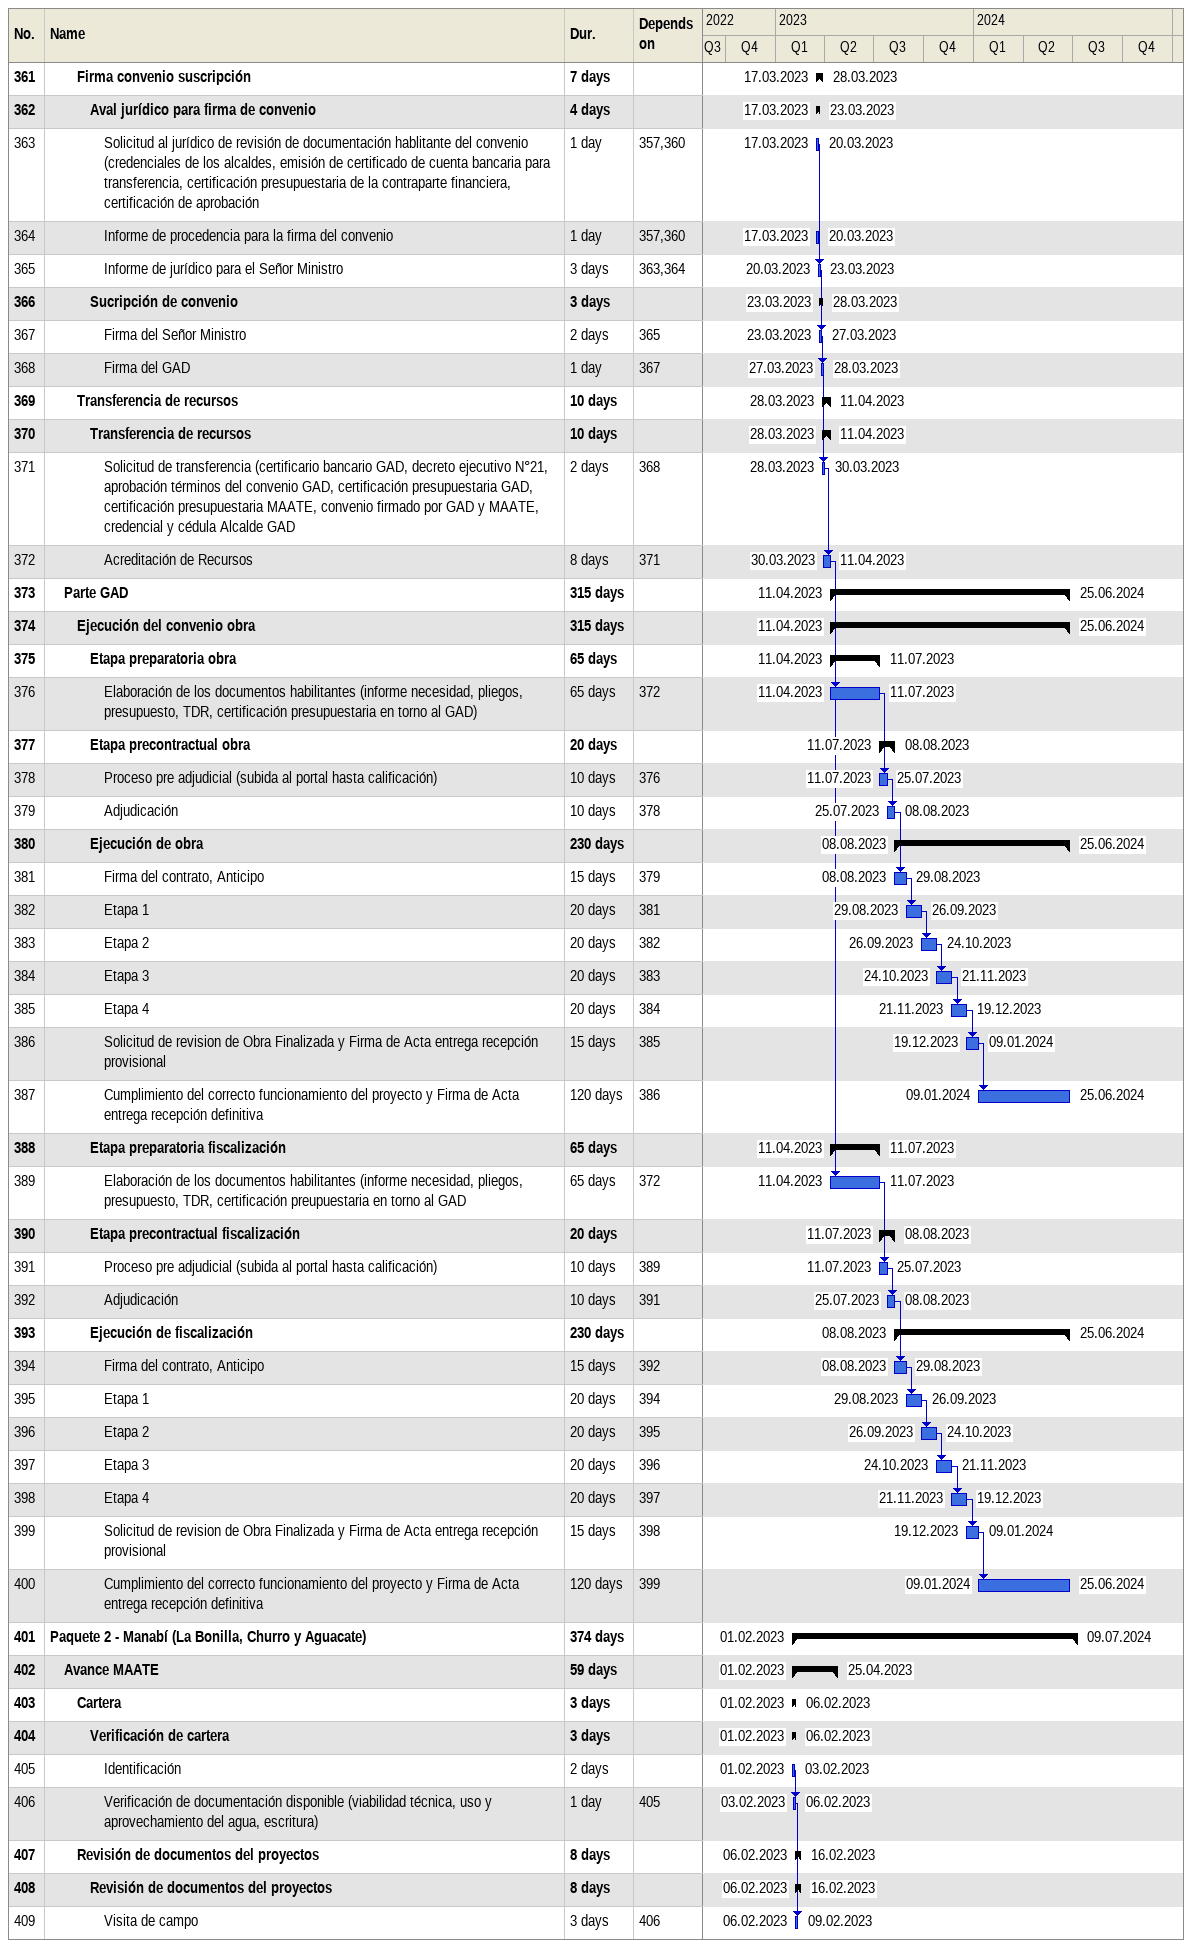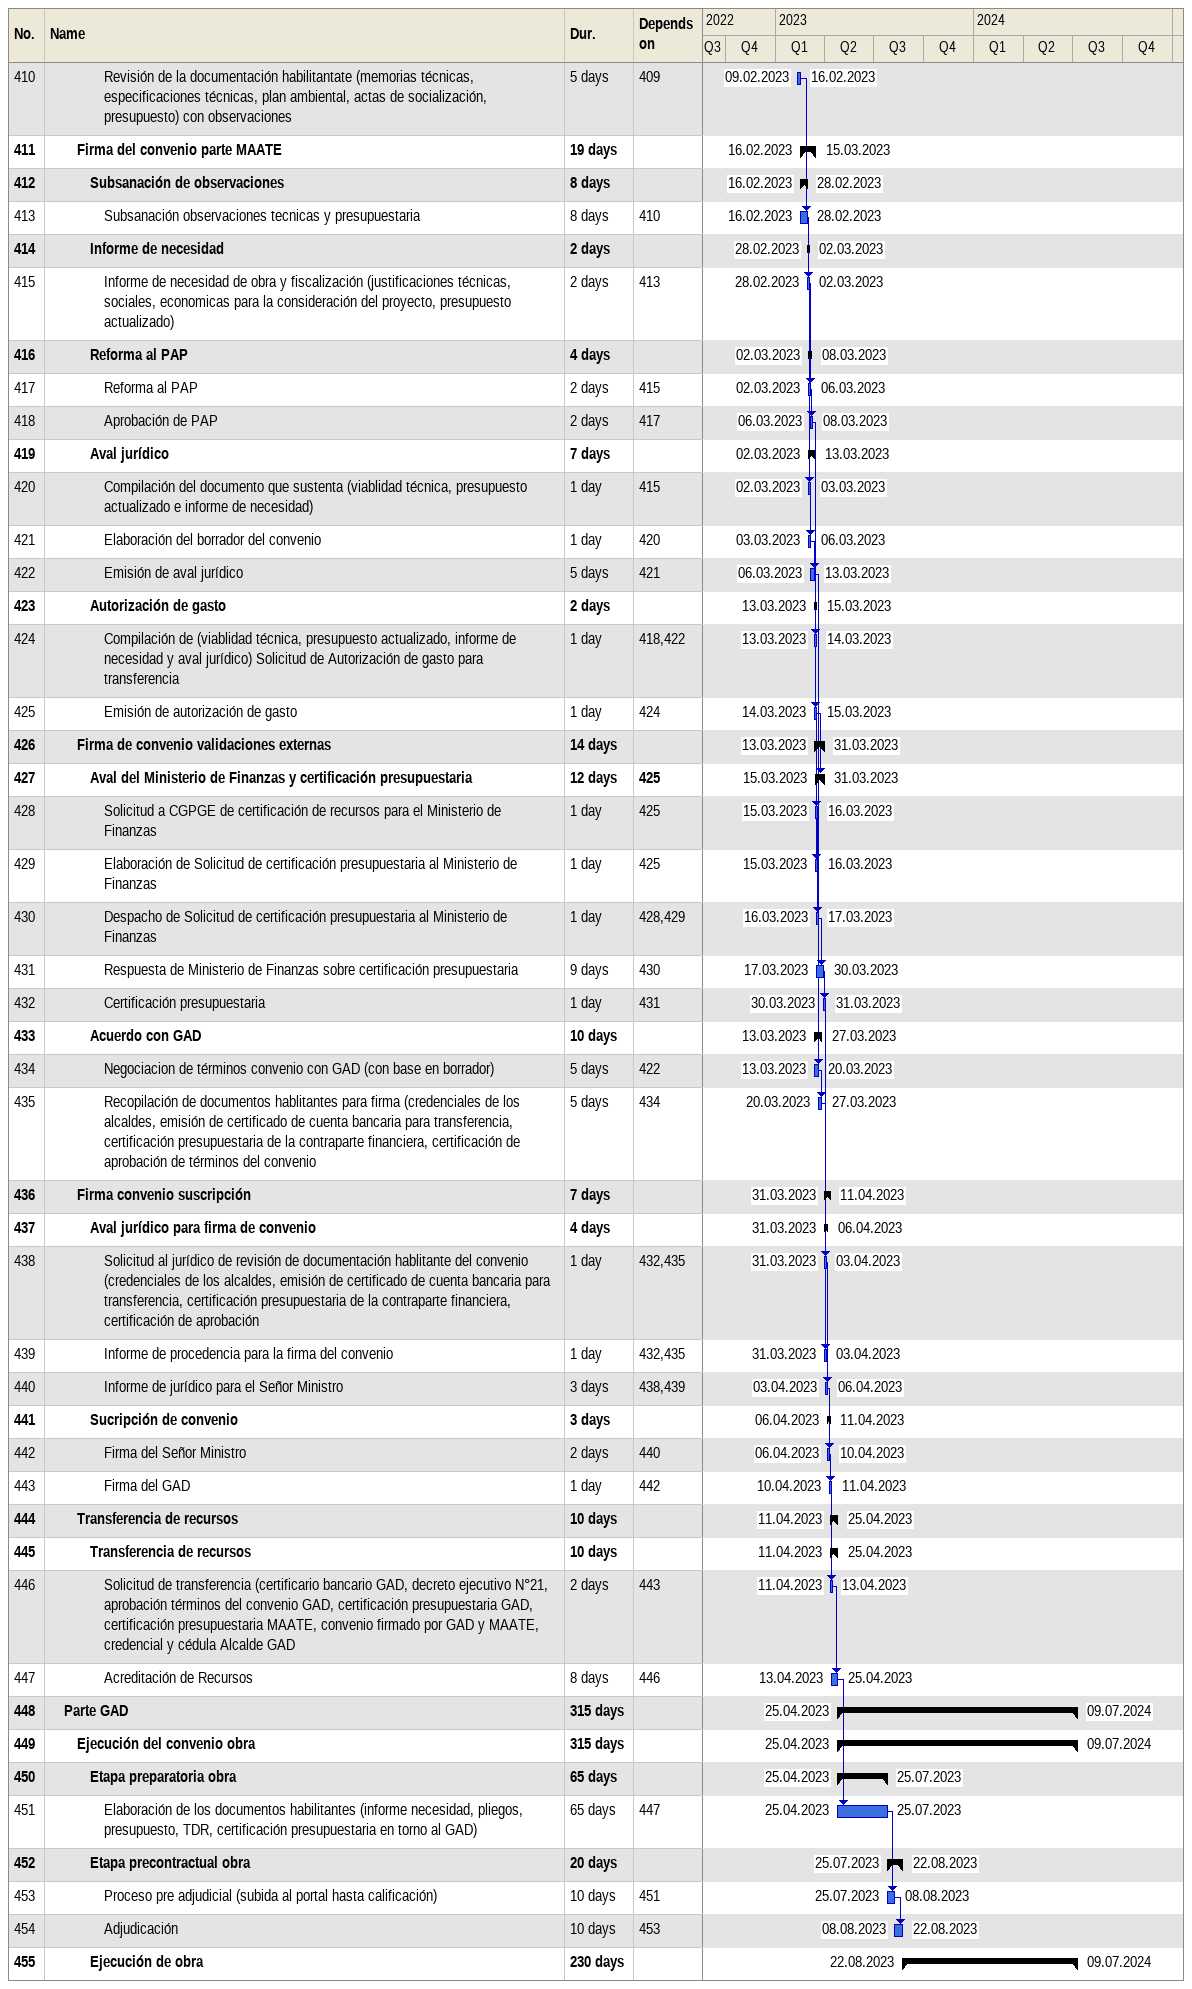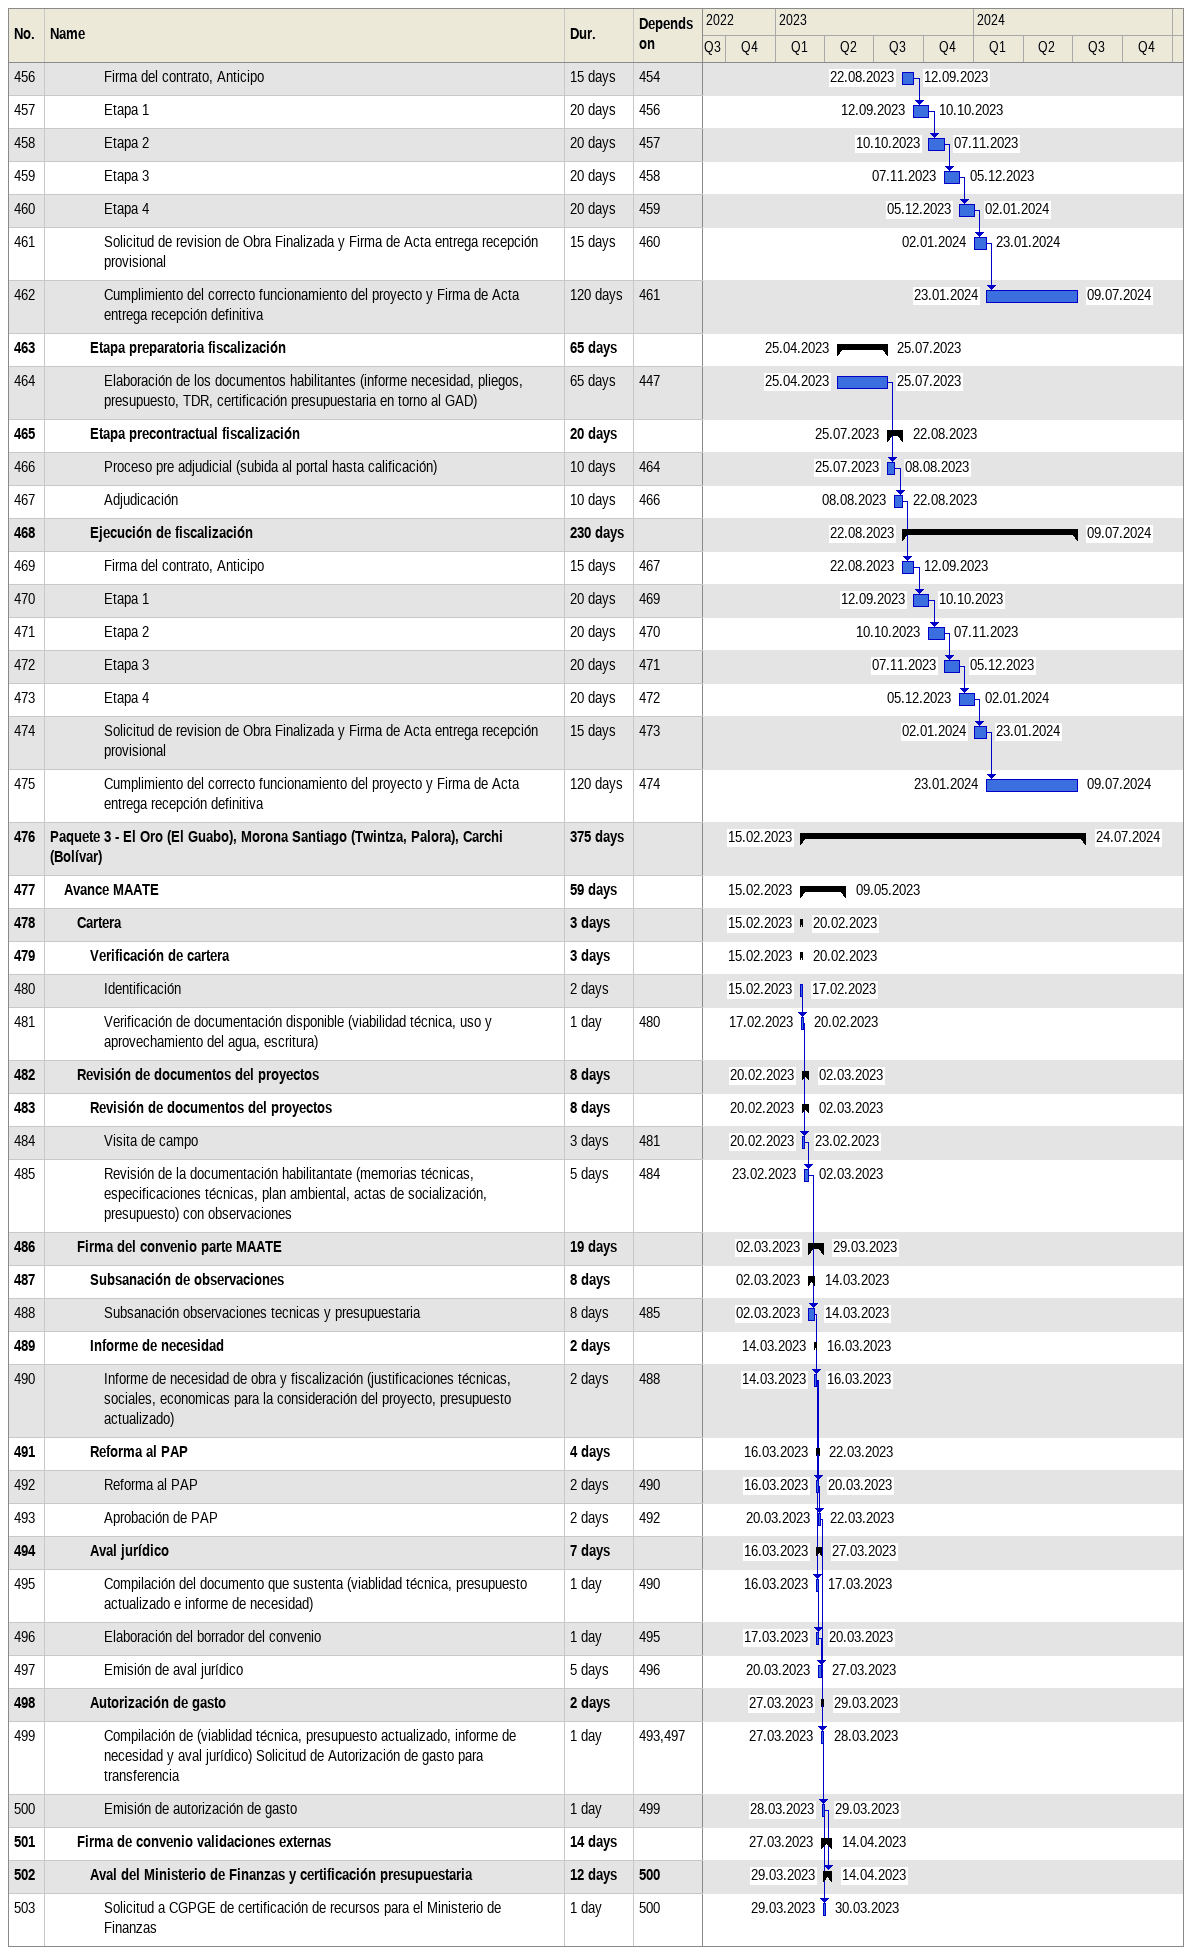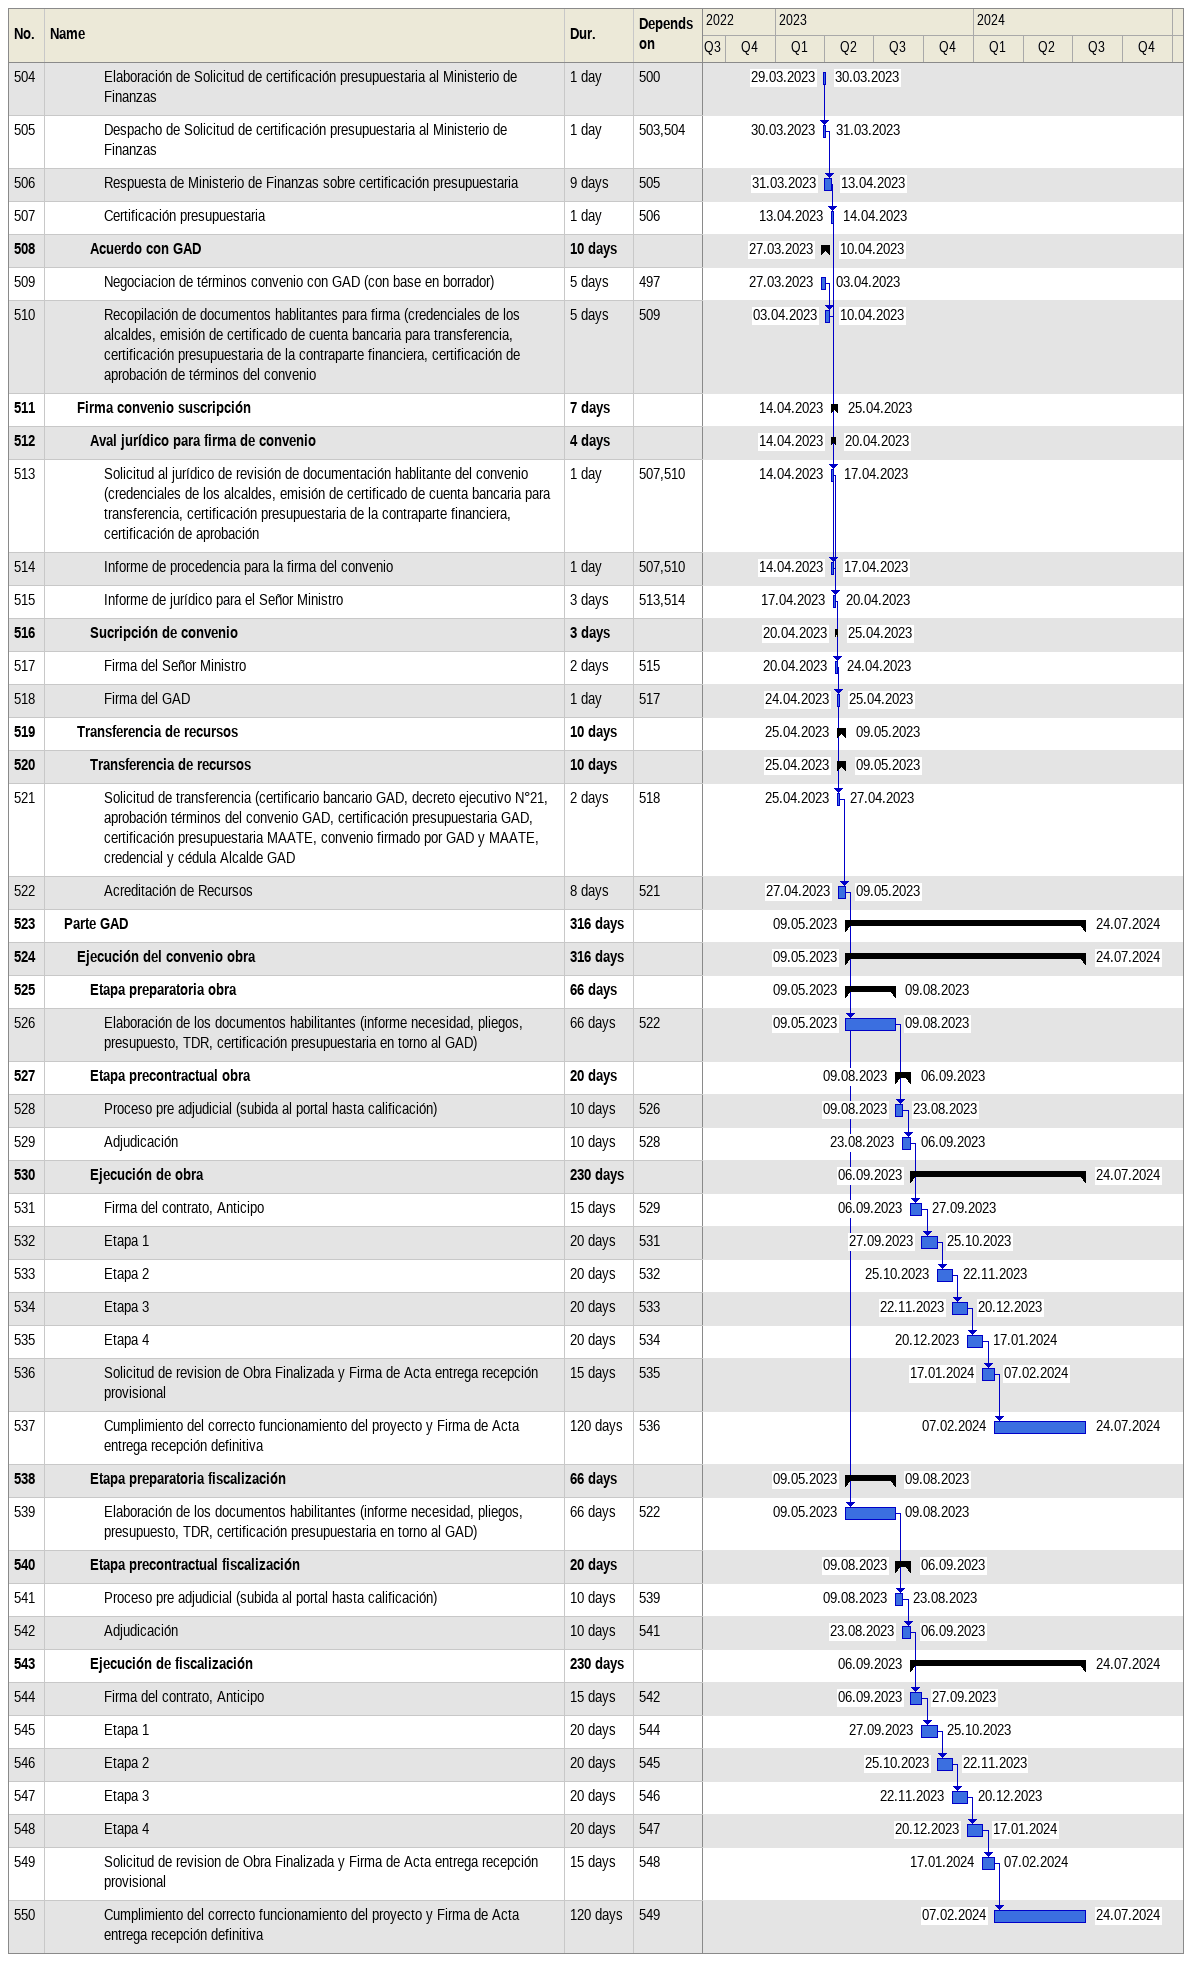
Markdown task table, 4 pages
| ID | Level | Task | Duration | Start | Finish | Predecessors |
|---|---|---|---|---|---|---|
| 361 | 3 | **Firma convenio suscripción** | 7d | 2023-03-17 | 2023-03-28 |  |
| 362 | 4 | **Aval jurídico para firma de convenio** | 4d | 2023-03-17 | 2023-03-23 |  |
| 363 | 5 | Solicitud al jurídico de revisión de documentación hablitante del convenio (credenciales de los alcaldes, emisión de certificado de cuenta bancaria para transferencia, certificación presupuestaria de la contraparte financiera, certificación de aprobación | 1d | 2023-03-17 | 2023-03-20 | 357, 360 |
| 364 | 5 | Informe de procedencia para la firma del convenio | 1d | 2023-03-17 | 2023-03-20 | 357, 360 |
| 365 | 5 | Informe de jurídico para el Señor Ministro | 3d | 2023-03-20 | 2023-03-23 | 363, 364 |
| 366 | 4 | **Sucripción de convenio** | 3d | 2023-03-23 | 2023-03-28 |  |
| 367 | 5 | Firma del Señor Ministro | 2d | 2023-03-23 | 2023-03-27 | 365 |
| 368 | 5 | Firma del GAD | 1d | 2023-03-27 | 2023-03-28 | 367 |
| 369 | 3 | **Transferencia de recursos** | 10d | 2023-03-28 | 2023-04-11 |  |
| 370 | 4 | **Transferencia de recursos** | 10d | 2023-03-28 | 2023-04-11 |  |
| 371 | 5 | Solicitud de transferencia (certificario bancario GAD, decreto ejecutivo N°21, aprobación términos del convenio GAD, certificación presupuestaria GAD, certificación presupuestaria MAATE, convenio firmado por GAD y MAATE, credencial y cédula Alcalde GAD | 2d | 2023-03-28 | 2023-03-30 | 368 |
| 372 | 5 | Acreditación de Recursos | 8d | 2023-03-30 | 2023-04-11 | 371 |
| 373 | 2 | **Parte GAD** | 315d | 2023-04-11 | 2024-06-25 |  |
| 374 | 3 | **Ejecución del convenio obra** | 315d | 2023-04-11 | 2024-06-25 |  |
| 375 | 4 | **Etapa preparatoria obra** | 65d | 2023-04-11 | 2023-07-11 |  |
| 376 | 5 | Elaboración de los documentos habilitantes (informe necesidad, pliegos, presupuesto, TDR, certificación presupuestaria en torno al GAD) | 65d | 2023-04-11 | 2023-07-11 | 372 |
| 377 | 4 | **Etapa precontractual obra** | 20d | 2023-07-11 | 2023-08-08 |  |
| 378 | 5 | Proceso pre adjudicial (subida al portal hasta calificación) | 10d | 2023-07-11 | 2023-07-25 | 376 |
| 379 | 5 | Adjudicación | 10d | 2023-07-25 | 2023-08-08 | 378 |
| 380 | 4 | **Ejecución de obra** | 230d | 2023-08-08 | 2024-06-25 |  |
| 381 | 5 | Firma del contrato, Anticipo | 15d | 2023-08-08 | 2023-08-29 | 379 |
| 382 | 5 | Etapa 1 | 20d | 2023-08-29 | 2023-09-26 | 381 |
| 383 | 5 | Etapa 2 | 20d | 2023-09-26 | 2023-10-24 | 382 |
| 384 | 5 | Etapa 3 | 20d | 2023-10-24 | 2023-11-21 | 383 |
| 385 | 5 | Etapa 4 | 20d | 2023-11-21 | 2023-12-19 | 384 |
| 386 | 5 | Solicitud de revision de Obra Finalizada y Firma de Acta entrega recepción provisional | 15d | 2023-12-19 | 2024-01-09 | 385 |
| 387 | 5 | Cumplimiento del correcto funcionamiento del proyecto y Firma de Acta entrega recepción definitiva | 120d | 2024-01-09 | 2024-06-25 | 386 |
| 388 | 4 | **Etapa preparatoria fiscalización** | 65d | 2023-04-11 | 2023-07-11 |  |
| 389 | 5 | Elaboración de los documentos habilitantes (informe necesidad, pliegos, presupuesto, TDR, certificación preupuestaria en torno al GAD | 65d | 2023-04-11 | 2023-07-11 | 372 |
| 390 | 4 | **Etapa precontractual fiscalización** | 20d | 2023-07-11 | 2023-08-08 |  |
| 391 | 5 | Proceso pre adjudicial (subida al portal hasta calificación) | 10d | 2023-07-11 | 2023-07-25 | 389 |
| 392 | 5 | Adjudicación | 10d | 2023-07-25 | 2023-08-08 | 391 |
| 393 | 4 | **Ejecución de fiscalización** | 230d | 2023-08-08 | 2024-06-25 |  |
| 394 | 5 | Firma del contrato, Anticipo | 15d | 2023-08-08 | 2023-08-29 | 392 |
| 395 | 5 | Etapa 1 | 20d | 2023-08-29 | 2023-09-26 | 394 |
| 396 | 5 | Etapa 2 | 20d | 2023-09-26 | 2023-10-24 | 395 |
| 397 | 5 | Etapa 3 | 20d | 2023-10-24 | 2023-11-21 | 396 |
| 398 | 5 | Etapa 4 | 20d | 2023-11-21 | 2023-12-19 | 397 |
| 399 | 5 | Solicitud de revision de Obra Finalizada y Firma de Acta entrega recepción provisional | 15d | 2023-12-19 | 2024-01-09 | 398 |
| 400 | 5 | Cumplimiento del correcto funcionamiento del proyecto y Firma de Acta entrega recepción definitiva | 120d | 2024-01-09 | 2024-06-25 | 399 |
| 401 | 1 | **Paquete 2 - Manabí (La Bonilla, Churro y Aguacate)** | 374d | 2023-02-01 | 2024-07-09 |  |
| 402 | 2 | **Avance MAATE** | 59d | 2023-02-01 | 2023-04-25 |  |
| 403 | 3 | **Cartera** | 3d | 2023-02-01 | 2023-02-06 |  |
| 404 | 4 | **Verificación de cartera** | 3d | 2023-02-01 | 2023-02-06 |  |
| 405 | 5 | Identificación | 2d | 2023-02-01 | 2023-02-03 |  |
| 406 | 5 | Verificación de documentación disponible (viabilidad técnica, uso y aprovechamiento del agua, escritura) | 1d | 2023-02-03 | 2023-02-06 | 405 |
| 407 | 3 | **Revisión de documentos del proyectos** | 8d | 2023-02-06 | 2023-02-16 |  |
| 408 | 4 | **Revisión de documentos del proyectos** | 8d | 2023-02-06 | 2023-02-16 |  |
| 409 | 5 | Visita de campo | 3d | 2023-02-06 | 2023-02-09 | 406 |
| 410 | 5 | Revisión de la documentación habilitantate (memorias técnicas, especificaciones técnicas, plan ambiental, actas de socialización, presupuesto) con observaciones | 5d | 2023-02-09 | 2023-02-16 | 409 |
| 411 | 3 | **Firma del convenio parte MAATE** | 19d | 2023-02-16 | 2023-03-15 |  |
| 412 | 4 | **Subsanación de observaciones** | 8d | 2023-02-16 | 2023-02-28 |  |
| 413 | 5 | Subsanación observaciones tecnicas y presupuestaria | 8d | 2023-02-16 | 2023-02-28 | 410 |
| 414 | 4 | **Informe de necesidad** | 2d | 2023-02-28 | 2023-03-02 |  |
| 415 | 5 | Informe de necesidad de obra y fiscalización (justificaciones técnicas, sociales, economicas para la consideración del proyecto, presupuesto actualizado) | 2d | 2023-02-28 | 2023-03-02 | 413 |
| 416 | 4 | **Reforma al PAP** | 4d | 2023-03-02 | 2023-03-08 |  |
| 417 | 5 | Reforma al PAP | 2d | 2023-03-02 | 2023-03-06 | 415 |
| 418 | 5 | Aprobación de PAP | 2d | 2023-03-06 | 2023-03-08 | 417 |
| 419 | 4 | **Aval jurídico** | 7d | 2023-03-02 | 2023-03-13 |  |
| 420 | 5 | Compilación del documento que sustenta (viablidad técnica, presupuesto actualizado e informe de necesidad) | 1d | 2023-03-02 | 2023-03-03 | 415 |
| 421 | 5 | Elaboración del borrador del convenio | 1d | 2023-03-03 | 2023-03-06 | 420 |
| 422 | 5 | Emisión de aval jurídico | 5d | 2023-03-06 | 2023-03-13 | 421 |
| 423 | 4 | **Autorización de gasto** | 2d | 2023-03-13 | 2023-03-15 |  |
| 424 | 5 | Compilación de (viablidad técnica, presupuesto actualizado, informe de necesidad y aval jurídico) Solicitud de Autorización de gasto para transferencia | 1d | 2023-03-13 | 2023-03-14 | 418, 422 |
| 425 | 5 | Emisión de autorización de gasto | 1d | 2023-03-14 | 2023-03-15 | 424 |
| 426 | 3 | **Firma de convenio validaciones externas** | 14d | 2023-03-13 | 2023-03-31 |  |
| 427 | 4 | **Aval del Ministerio de Finanzas y certificación presupuestaria** | 12d | 2023-03-15 | 2023-03-31 | 425 |
| 428 | 5 | Solicitud a CGPGE de certificación de recursos para el Ministerio de Finanzas | 1d | 2023-03-15 | 2023-03-16 | 425 |
| 429 | 5 | Elaboración de Solicitud de certificación presupuestaria al Ministerio de Finanzas | 1d | 2023-03-15 | 2023-03-16 | 425 |
| 430 | 5 | Despacho de Solicitud de certificación presupuestaria al Ministerio de Finanzas | 1d | 2023-03-16 | 2023-03-17 | 428, 429 |
| 431 | 5 | Respuesta de Ministerio de Finanzas sobre certificación presupuestaria | 9d | 2023-03-17 | 2023-03-30 | 430 |
| 432 | 5 | Certificación presupuestaria | 1d | 2023-03-30 | 2023-03-31 | 431 |
| 433 | 4 | **Acuerdo con GAD** | 10d | 2023-03-13 | 2023-03-27 |  |
| 434 | 5 | Negociacion de términos convenio con GAD (con base en borrador) | 5d | 2023-03-13 | 2023-03-20 | 422 |
| 435 | 5 | Recopilación de documentos hablitantes para firma (credenciales de los alcaldes, emisión de certificado de cuenta bancaria para transferencia, certificación presupuestaria de la contraparte financiera, certificación de aprobación de términos del convenio | 5d | 2023-03-20 | 2023-03-27 | 434 |
| 436 | 3 | **Firma convenio suscripción** | 7d | 2023-03-31 | 2023-04-11 |  |
| 437 | 4 | **Aval jurídico para firma de convenio** | 4d | 2023-03-31 | 2023-04-06 |  |
| 438 | 5 | Solicitud al jurídico de revisión de documentación hablitante del convenio (credenciales de los alcaldes, emisión de certificado de cuenta bancaria para transferencia, certificación presupuestaria de la contraparte financiera, certificación de aprobación | 1d | 2023-03-31 | 2023-04-03 | 432, 435 |
| 439 | 5 | Informe de procedencia para la firma del convenio | 1d | 2023-03-31 | 2023-04-03 | 432, 435 |
| 440 | 5 | Informe de jurídico para el Señor Ministro | 3d | 2023-04-03 | 2023-04-06 | 438, 439 |
| 441 | 4 | **Sucripción de convenio** | 3d | 2023-04-06 | 2023-04-11 |  |
| 442 | 5 | Firma del Señor Ministro | 2d | 2023-04-06 | 2023-04-10 | 440 |
| 443 | 5 | Firma del GAD | 1d | 2023-04-10 | 2023-04-11 | 442 |
| 444 | 3 | **Transferencia de recursos** | 10d | 2023-04-11 | 2023-04-25 |  |
| 445 | 4 | **Transferencia de recursos** | 10d | 2023-04-11 | 2023-04-25 |  |
| 446 | 5 | Solicitud de transferencia (certificario bancario GAD, decreto ejecutivo N°21, aprobación términos del convenio GAD, certificación presupuestaria GAD, certificación presupuestaria MAATE, convenio firmado por GAD y MAATE, credencial y cédula Alcalde GAD | 2d | 2023-04-11 | 2023-04-13 | 443 |
| 447 | 5 | Acreditación de Recursos | 8d | 2023-04-13 | 2023-04-25 | 446 |
| 448 | 2 | **Parte GAD** | 315d | 2023-04-25 | 2024-07-09 |  |
| 449 | 3 | **Ejecución del convenio obra** | 315d | 2023-04-25 | 2024-07-09 |  |
| 450 | 4 | **Etapa preparatoria obra** | 65d | 2023-04-25 | 2023-07-25 |  |
| 451 | 5 | Elaboración de los documentos habilitantes (informe necesidad, pliegos, presupuesto, TDR, certificación presupuestaria en torno al GAD) | 65d | 2023-04-25 | 2023-07-25 | 447 |
| 452 | 4 | **Etapa precontractual obra** | 20d | 2023-07-25 | 2023-08-22 |  |
| 453 | 5 | Proceso pre adjudicial (subida al portal hasta calificación) | 10d | 2023-07-25 | 2023-08-08 | 451 |
| 454 | 5 | Adjudicación | 10d | 2023-08-08 | 2023-08-22 | 453 |
| 455 | 4 | **Ejecución de obra** | 230d | 2023-08-22 | 2024-07-09 |  |
| 456 | 5 | Firma del contrato, Anticipo | 15d | 2023-08-22 | 2023-09-12 | 454 |
| 457 | 5 | Etapa 1 | 20d | 2023-09-12 | 2023-10-10 | 456 |
| 458 | 5 | Etapa 2 | 20d | 2023-10-10 | 2023-11-07 | 457 |
| 459 | 5 | Etapa 3 | 20d | 2023-11-07 | 2023-12-05 | 458 |
| 460 | 5 | Etapa 4 | 20d | 2023-12-05 | 2024-01-02 | 459 |
| 461 | 5 | Solicitud de revision de Obra Finalizada y Firma de Acta entrega recepción provisional | 15d | 2024-01-02 | 2024-01-23 | 460 |
| 462 | 5 | Cumplimiento del correcto funcionamiento del proyecto y Firma de Acta entrega recepción definitiva | 120d | 2024-01-23 | 2024-07-09 | 461 |
| 463 | 4 | **Etapa preparatoria fiscalización** | 65d | 2023-04-25 | 2023-07-25 |  |
| 464 | 5 | Elaboración de los documentos habilitantes (informe necesidad, pliegos, presupuesto, TDR, certificación presupuestaria en torno al GAD) | 65d | 2023-04-25 | 2023-07-25 | 447 |
| 465 | 4 | **Etapa precontractual fiscalización** | 20d | 2023-07-25 | 2023-08-22 |  |
| 466 | 5 | Proceso pre adjudicial (subida al portal hasta calificación) | 10d | 2023-07-25 | 2023-08-08 | 464 |
| 467 | 5 | Adjudicación | 10d | 2023-08-08 | 2023-08-22 | 466 |
| 468 | 4 | **Ejecución de fiscalización** | 230d | 2023-08-22 | 2024-07-09 |  |
| 469 | 5 | Firma del contrato, Anticipo | 15d | 2023-08-22 | 2023-09-12 | 467 |
| 470 | 5 | Etapa 1 | 20d | 2023-09-12 | 2023-10-10 | 469 |
| 471 | 5 | Etapa 2 | 20d | 2023-10-10 | 2023-11-07 | 470 |
| 472 | 5 | Etapa 3 | 20d | 2023-11-07 | 2023-12-05 | 471 |
| 473 | 5 | Etapa 4 | 20d | 2023-12-05 | 2024-01-02 | 472 |
| 474 | 5 | Solicitud de revision de Obra Finalizada y Firma de Acta entrega recepción provisional | 15d | 2024-01-02 | 2024-01-23 | 473 |
| 475 | 5 | Cumplimiento del correcto funcionamiento del proyecto y Firma de Acta entrega recepción definitiva | 120d | 2024-01-23 | 2024-07-09 | 474 |
| 476 | 1 | **Paquete 3 - El Oro (El Guabo), Morona Santiago (Twintza, Palora), Carchi (Bolívar)** | 375d | 2023-02-15 | 2024-07-24 |  |
| 477 | 2 | **Avance MAATE** | 59d | 2023-02-15 | 2023-05-09 |  |
| 478 | 3 | **Cartera** | 3d | 2023-02-15 | 2023-02-20 |  |
| 479 | 4 | **Verificación de cartera** | 3d | 2023-02-15 | 2023-02-20 |  |
| 480 | 5 | Identificación | 2d | 2023-02-15 | 2023-02-17 |  |
| 481 | 5 | Verificación de documentación disponible (viabilidad técnica, uso y aprovechamiento del agua, escritura) | 1d | 2023-02-17 | 2023-02-20 | 480 |
| 482 | 3 | **Revisión de documentos del proyectos** | 8d | 2023-02-20 | 2023-03-02 |  |
| 483 | 4 | **Revisión de documentos del proyectos** | 8d | 2023-02-20 | 2023-03-02 |  |
| 484 | 5 | Visita de campo | 3d | 2023-02-20 | 2023-02-23 | 481 |
| 485 | 5 | Revisión de la documentación habilitantate (memorias técnicas, especificaciones técnicas, plan ambiental, actas de socialización, presupuesto) con observaciones | 5d | 2023-02-23 | 2023-03-02 | 484 |
| 486 | 3 | **Firma del convenio parte MAATE** | 19d | 2023-03-02 | 2023-03-29 |  |
| 487 | 4 | **Subsanación de observaciones** | 8d | 2023-03-02 | 2023-03-14 |  |
| 488 | 5 | Subsanación observaciones tecnicas y presupuestaria | 8d | 2023-03-02 | 2023-03-14 | 485 |
| 489 | 4 | **Informe de necesidad** | 2d | 2023-03-14 | 2023-03-16 |  |
| 490 | 5 | Informe de necesidad de obra y fiscalización (justificaciones técnicas, sociales, economicas para la consideración del proyecto, presupuesto actualizado) | 2d | 2023-03-14 | 2023-03-16 | 488 |
| 491 | 4 | **Reforma al PAP** | 4d | 2023-03-16 | 2023-03-22 |  |
| 492 | 5 | Reforma al PAP | 2d | 2023-03-16 | 2023-03-20 | 490 |
| 493 | 5 | Aprobación de PAP | 2d | 2023-03-20 | 2023-03-22 | 492 |
| 494 | 4 | **Aval jurídico** | 7d | 2023-03-16 | 2023-03-27 |  |
| 495 | 5 | Compilación del documento que sustenta (viablidad técnica, presupuesto actualizado e informe de necesidad) | 1d | 2023-03-16 | 2023-03-17 | 490 |
| 496 | 5 | Elaboración del borrador del convenio | 1d | 2023-03-17 | 2023-03-20 | 495 |
| 497 | 5 | Emisión de aval jurídico | 5d | 2023-03-20 | 2023-03-27 | 496 |
| 498 | 4 | **Autorización de gasto** | 2d | 2023-03-27 | 2023-03-29 |  |
| 499 | 5 | Compilación de (viablidad técnica, presupuesto actualizado, informe de necesidad y aval jurídico) Solicitud de Autorización de gasto para transferencia | 1d | 2023-03-27 | 2023-03-28 | 493, 497 |
| 500 | 5 | Emisión de autorización de gasto | 1d | 2023-03-28 | 2023-03-29 | 499 |
| 501 | 3 | **Firma de convenio validaciones externas** | 14d | 2023-03-27 | 2023-04-14 |  |
| 502 | 4 | **Aval del Ministerio de Finanzas y certificación presupuestaria** | 12d | 2023-03-29 | 2023-04-14 | 500 |
| 503 | 5 | Solicitud a CGPGE de certificación de recursos para el Ministerio de Finanzas | 1d | 2023-03-29 | 2023-03-30 | 500 |
| 504 | 5 | Elaboración de Solicitud de certificación presupuestaria al Ministerio de Finanzas | 1d | 2023-03-29 | 2023-03-30 | 500 |
| 505 | 5 | Despacho de Solicitud de certificación presupuestaria al Ministerio de Finanzas | 1d | 2023-03-30 | 2023-03-31 | 503, 504 |
| 506 | 5 | Respuesta de Ministerio de Finanzas sobre certificación presupuestaria | 9d | 2023-03-31 | 2023-04-13 | 505 |
| 507 | 5 | Certificación presupuestaria | 1d | 2023-04-13 | 2023-04-14 | 506 |
| 508 | 4 | **Acuerdo con GAD** | 10d | 2023-03-27 | 2023-04-10 |  |
| 509 | 5 | Negociacion de términos convenio con GAD (con base en borrador) | 5d | 2023-03-27 | 2023-04-03 | 497 |
| 510 | 5 | Recopilación de documentos hablitantes para firma (credenciales de los alcaldes, emisión de certificado de cuenta bancaria para transferencia, certificación presupuestaria de la contraparte financiera, certificación de aprobación de términos del convenio | 5d | 2023-04-03 | 2023-04-10 | 509 |
| 511 | 3 | **Firma convenio suscripción** | 7d | 2023-04-14 | 2023-04-25 |  |
| 512 | 4 | **Aval jurídico para firma de convenio** | 4d | 2023-04-14 | 2023-04-20 |  |
| 513 | 5 | Solicitud al jurídico de revisión de documentación hablitante del convenio (credenciales de los alcaldes, emisión de certificado de cuenta bancaria para transferencia, certificación presupuestaria de la contraparte financiera, certificación de aprobación | 1d | 2023-04-14 | 2023-04-17 | 507, 510 |
| 514 | 5 | Informe de procedencia para la firma del convenio | 1d | 2023-04-14 | 2023-04-17 | 507, 510 |
| 515 | 5 | Informe de jurídico para el Señor Ministro | 3d | 2023-04-17 | 2023-04-20 | 513, 514 |
| 516 | 4 | **Sucripción de convenio** | 3d | 2023-04-20 | 2023-04-25 |  |
| 517 | 5 | Firma del Señor Ministro | 2d | 2023-04-20 | 2023-04-24 | 515 |
| 518 | 5 | Firma del GAD | 1d | 2023-04-24 | 2023-04-25 | 517 |
| 519 | 3 | **Transferencia de recursos** | 10d | 2023-04-25 | 2023-05-09 |  |
| 520 | 4 | **Transferencia de recursos** | 10d | 2023-04-25 | 2023-05-09 |  |
| 521 | 5 | Solicitud de transferencia (certificario bancario GAD, decreto ejecutivo N°21, aprobación términos del convenio GAD, certificación presupuestaria GAD, certificación presupuestaria MAATE, convenio firmado por GAD y MAATE, credencial y cédula Alcalde GAD | 2d | 2023-04-25 | 2023-04-27 | 518 |
| 522 | 5 | Acreditación de Recursos | 8d | 2023-04-27 | 2023-05-09 | 521 |
| 523 | 2 | **Parte GAD** | 316d | 2023-05-09 | 2024-07-24 |  |
| 524 | 3 | **Ejecución del convenio obra** | 316d | 2023-05-09 | 2024-07-24 |  |
| 525 | 4 | **Etapa preparatoria obra** | 66d | 2023-05-09 | 2023-08-09 |  |
| 526 | 5 | Elaboración de los documentos habilitantes (informe necesidad, pliegos, presupuesto, TDR, certificación presupuestaria en torno al GAD) | 66d | 2023-05-09 | 2023-08-09 | 522 |
| 527 | 4 | **Etapa precontractual obra** | 20d | 2023-08-09 | 2023-09-06 |  |
| 528 | 5 | Proceso pre adjudicial (subida al portal hasta calificación) | 10d | 2023-08-09 | 2023-08-23 | 526 |
| 529 | 5 | Adjudicación | 10d | 2023-08-23 | 2023-09-06 | 528 |
| 530 | 4 | **Ejecución de obra** | 230d | 2023-09-06 | 2024-07-24 |  |
| 531 | 5 | Firma del contrato, Anticipo | 15d | 2023-09-06 | 2023-09-27 | 529 |
| 532 | 5 | Etapa 1 | 20d | 2023-09-27 | 2023-10-25 | 531 |
| 533 | 5 | Etapa 2 | 20d | 2023-10-25 | 2023-11-22 | 532 |
| 534 | 5 | Etapa 3 | 20d | 2023-11-22 | 2023-12-20 | 533 |
| 535 | 5 | Etapa 4 | 20d | 2023-12-20 | 2024-01-17 | 534 |
| 536 | 5 | Solicitud de revision de Obra Finalizada y Firma de Acta entrega recepción provisional | 15d | 2024-01-17 | 2024-02-07 | 535 |
| 537 | 5 | Cumplimiento del correcto funcionamiento del proyecto y Firma de Acta entrega recepción definitiva | 120d | 2024-02-07 | 2024-07-24 | 536 |
| 538 | 4 | **Etapa preparatoria fiscalización** | 66d | 2023-05-09 | 2023-08-09 |  |
| 539 | 5 | Elaboración de los documentos habilitantes (informe necesidad, pliegos, presupuesto, TDR, certificación presupuestaria en torno al GAD) | 66d | 2023-05-09 | 2023-08-09 | 522 |
| 540 | 4 | **Etapa precontractual fiscalización** | 20d | 2023-08-09 | 2023-09-06 |  |
| 541 | 5 | Proceso pre adjudicial (subida al portal hasta calificación) | 10d | 2023-08-09 | 2023-08-23 | 539 |
| 542 | 5 | Adjudicación | 10d | 2023-08-23 | 2023-09-06 | 541 |
| 543 | 4 | **Ejecución de fiscalización** | 230d | 2023-09-06 | 2024-07-24 |  |
| 544 | 5 | Firma del contrato, Anticipo | 15d | 2023-09-06 | 2023-09-27 | 542 |
| 545 | 5 | Etapa 1 | 20d | 2023-09-27 | 2023-10-25 | 544 |
| 546 | 5 | Etapa 2 | 20d | 2023-10-25 | 2023-11-22 | 545 |
| 547 | 5 | Etapa 3 | 20d | 2023-11-22 | 2023-12-20 | 546 |
| 548 | 5 | Etapa 4 | 20d | 2023-12-20 | 2024-01-17 | 547 |
| 549 | 5 | Solicitud de revision de Obra Finalizada y Firma de Acta entrega recepción provisional | 15d | 2024-01-17 | 2024-02-07 | 548 |
| 550 | 5 | Cumplimiento del correcto funcionamiento del proyecto y Firma de Acta entrega recepción definitiva | 120d | 2024-02-07 | 2024-07-24 | 549 |
